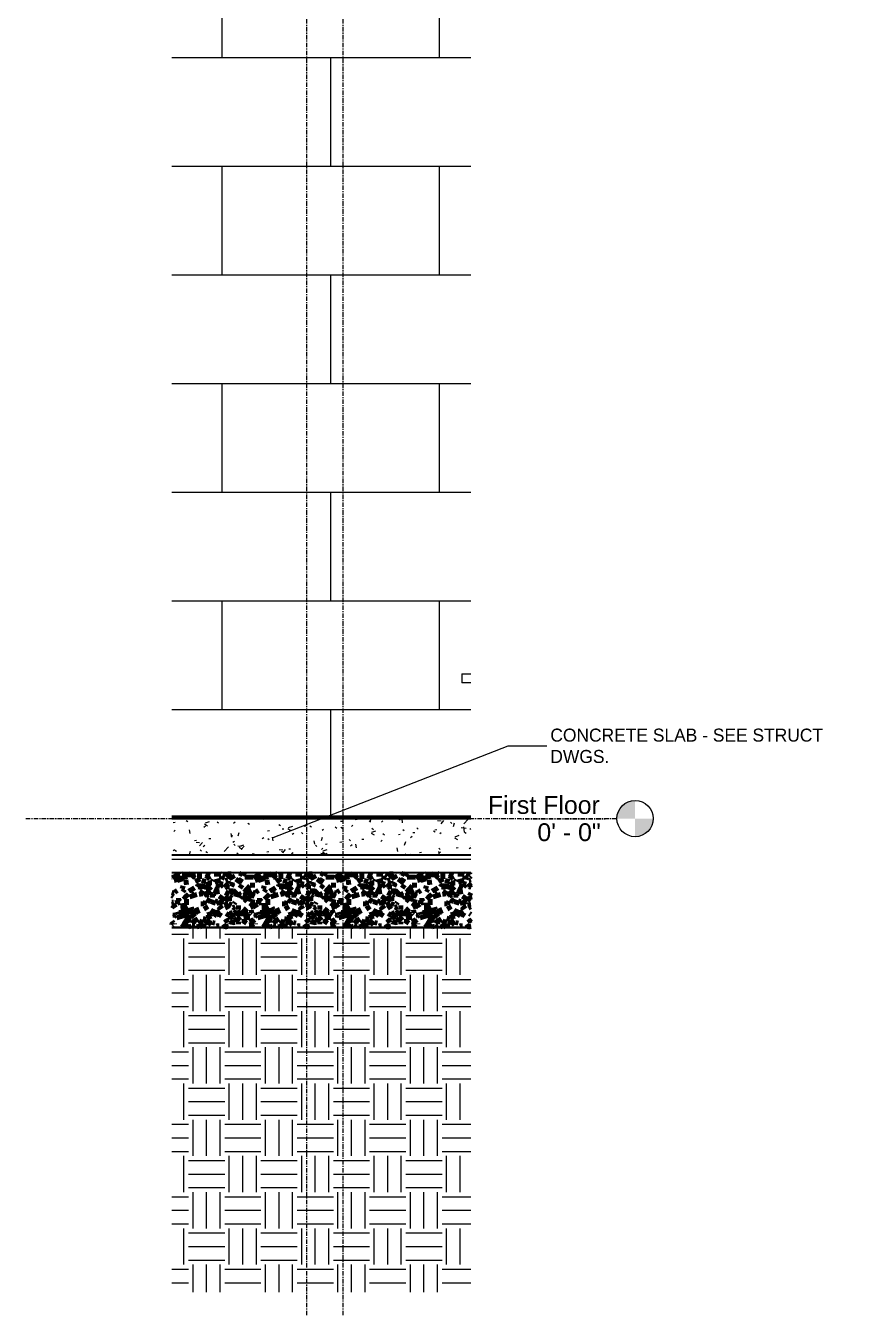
# Model space of a CAD drawing. Header units: inches. Extents: x -22111 to -21580, y -55 to 308.
# Drawn here: x -21781.8 to -21690.5, y -54.8 to 87.5 of the extents above; entities that cross this region are included whole.
import ezdxf

# ---------------------------------------------------------------- set-up
doc = ezdxf.new("R2010")
doc.units = ezdxf.units.IN
doc.header["$MEASUREMENT"] = 0
doc.linetypes.add('Grid Line 1_2_', pattern=[0.875, 0.5, -0.125, 0.125, -0.125])
for name, color, linetype, lineweight in [('A-ANNO-IDEN', 131, 'Continuous', 9), ('A-FLOR', 192, 'Continuous', 30), ('A-FLOR-LEVL', 51, 'Continuous', 9), ('A-FLOR-PATT', 8, 'Continuous', 70), ('A-WALL-PATT', 111, 'Continuous', 70), ('C-BLDG-PADS', 91, 'Continuous', 200), ('C-TOPO', 7, 'Continuous', 30), ('I-FURN', 30, 'Continuous', 30), ('I-WALL', 2, 'Continuous', 30), ('S-GRID', 1, 'Continuous', 9)]:
    doc.layers.add(name, color=color, linetype=linetype, lineweight=lineweight)
doc.styles.add('Arial', font='arial.ttf', dxfattribs={"height": 1.967066})
doc.styles.add('Century Gothic', font='GOTHIC.TTF', dxfattribs={"height": 1.437112})

# ---------------------------------------------------------------- blocks, each defined once
blk = doc.blocks.new('Furniture 5 - Furniture 1-2367-Wall Section - One Story - Parapet - Exposed Structure _2_')
at = {"layer": 'I-FURN', "color": 43, "lineweight": 18}
for p, q in [((-25674.27, 16), (-25673.28, 16)), ((-25674.27, 16), (-25674.27, 15)), ((-25673.28, 15), (-25674.27, 15))]:
    blk.add_line(p, q, dxfattribs=at)
blk = doc.blocks.new('Locker Rooms and Restrooms_rvt-3-Wall Section - One Story - Parapet - Exposed Structure _2_')
at = {"layer": 'A-WALL-PATT', "lineweight": 9}
h = blk.add_hatch(dxfattribs=at)
h.set_pattern_fill('FP_22', color=8, style=0, pattern_type=2)
h.set_pattern_definition([(0, (-29596.198, 12), (-48, 24), [48, 0, 0, 0]), (90, (-29572.2, 0), (-48, 3e-15), [12, -12]), (90, (-29584.2, 12), (-48, 3e-15), [12, -12]), (90, (-29560.2, 12), (-48, 3e-15), [12, -12]), (0, (-29596.198, 24), (-48, 24), [48, 0, 0, 0]), (90, (-29548.2, 0), (-48, 3e-15), [12, -12])])
h.paths.add_polyline_path([(-25673.28, 0.25), (-25673.28, 15), (-25674.27, 15), (-25674.27, 16), (-25673.28, 16), (-25673.28, 96), (-25706.32, 96), (-25706.32, 0.25), (-25674.27, 0.25)], flags=0)
at = {"layer": 'A-FLOR', "color": 7}
for p, q in [((-25673.28, 0.25), (-25706.32, 0.25)), ((-25706.32, 0), (-25673.28, 0))]:
    blk.add_line(p, q, dxfattribs=at)
at = {"layer": 'I-WALL', "color": 43, "lineweight": 18}
blk.add_line((-25673.28, 96), (-25706.32, 96), dxfattribs=at)
at = {"color": 43, "lineweight": 18}
blk.add_blockref('Furniture 5 - Furniture 1-2367-Wall Section - One Story - Parapet - Exposed Structure _2_', (0, 0), dxfattribs=at)
blk = doc.blocks.new('Struct_Xcel_Sports Complex_rvt-3-Wall Section - One Story - Parapet - Exposed Structure _2_')
at = {"layer": 'A-FLOR-PATT', "lineweight": 9}
h = blk.add_hatch(dxfattribs=at)
h.set_pattern_fill('FP_23', color=256, style=0, pattern_type=2)
h.set_pattern_definition([(50, (-30031.883, 67.247), (4.5907054, -0.4018678), [0.48, -5.28]), (355, (-30031.883, 67.247), (-0.887837, 4.8136977), [0.384, -4.224]), (100.451, (-30031.501, 67.214), (3.7019703, 4.4127226), [0.408, -4.487]), (46.184, (-30031.883, 68.527), (6.8306586, -1.059043), [0.72, -7.92]), (96.636, (-30031.314, 68.439), (5.981664, 6.234015), [0.612, -6.731]), (351.184, (-30031.883, 68.527), (5.982082, 6.233824), [0.576, -6.336]), (21, (-30031.243, 68.207), (3.820292, -2.5770996), [0.48, -5.28]), (326, (-30031.243, 68.207), (1.557207, 4.640587), [0.384, -4.224]), (71.451, (-30030.925, 67.993), (5.3771466, 2.0647033), [0.408, -4.487]), (37.5, (-30031.883, 67.247), (0.07797216, 2.1307863), [0.211, -3.962, 0.211, -4.077, -4.24]), (37.5, (-30031.883, 67.247), (0.07797216, 2.1307863), [-8.461, 0.211, -4.029]), (7.5, (-30031.883, 67.247), (1.683907, 2.5243905), [0.211, -2.234, 0.211, -3.866, -1.616]), (7.5, (-30031.883, 67.247), (1.683907, 2.5243905), [-6.522, 0.211, -1.405]), (327.5, (-30033.311, 67.247), (3.4165268, -0.1442966), [0.211, -1.389, 0.211, -4.781, -6.624]), (327.5, (-30033.311, 67.247), (3.4165268, -0.1442966), [-6.592, 0.211, -6.413]), (317.5, (-30033.951, 67.247), (3.7324632, 0.6407147), [0.211, -1.869, 0.211, -3.104, -4.704]), (317.5, (-30033.951, 67.247), (3.7324632, 0.6407147), [-5.395, 0.211, -4.493])])
h.paths.add_polyline_path([(-25706.32, -4), (-25673.28, -4), (-25673.28, 0), (-25706.32, 0)], flags=0)
at = {"layer": 'A-FLOR', "color": 7}
for p, q in [((-25673.28, 0), (-25706.32, 0)), ((-25706.32, -4), (-25673.28, -4))]:
    blk.add_line(p, q, dxfattribs=at)
at = {"layer": 'A-FLOR', "color": 43, "lineweight": 18}
blk.add_line((-25673.28, -4.5), (-25706.32, -4.5), dxfattribs=at)
blk = doc.blocks.new('Level - Level Head - Circle-15001-Wall Section - One Story - Parapet - Exposed Structure _2_')
at = {"layer": 'A-FLOR-LEVL'}
h = blk.add_hatch(color=256, dxfattribs=at)
edge = h.paths.add_edge_path(flags=0)
edge.add_line((-25655.16, 0), (-25657.16, 0))
edge.add_arc((-25655.16, 0), 2, 90, 180, ccw=False)
edge.add_line((-25655.16, 2), (-25655.16, 0))
h = blk.add_hatch(color=256, dxfattribs=at)
edge = h.paths.add_edge_path(flags=0)
edge.add_line((-25655.16, -2), (-25655.16, 0))
edge.add_line((-25655.16, 0), (-25653.16, 0))
edge.add_arc((-25655.16, 0), 2, 270, 360, ccw=False)
blk.add_circle((-25655.16, 0), 2, dxfattribs=at)

msp = doc.modelspace()

# ---------------------------------------------------------------- hatches: boundary and pattern name
at = {"layer": 'C-BLDG-PADS'}
h = msp.add_hatch(dxfattribs=at)
h.set_pattern_fill('FP_25', color=253, style=0, pattern_type=2)
h.set_pattern_definition([(212.005, (-30032.421, 68.591), (-26.87339808, -17.91590443), [0.845, -83.662]), (213.69, (-30031.883, 68.949), (-8.957864, -8.9572882), [0.646, -31.652]), (198.435, (-30031.615, 69.039), (-17.9155599, -8.9581162), [0.283, -28.044]), (180, (-30031.256, 69.039), (-1e-15, -8.958), [0.358, -8.599]), (161.565, (-30030.988, 68.949), (-8.9577839, -0.0003082), [0.283, -28.044]), (333.435, (-30030.898, 75.399), (8.9576883, 8e-06), [0.401, -19.63]), (296.565, (-30030.988, 75.578), (8.9576803, -8.9576963), [0.2, -19.83]), (270, (-30030.988, 76.026), (8.958, 5e-16), [0.448, -8.51]), (186.34, (-30030.898, 70.203), (-71.66213933, -8.95730298), [0.811, -80.305]), (296.565, (-30028.927, 75.757), (8.9576803, -8.9576963), [0.2, -19.83]), (303.69, (-30029.106, 76.026), (8.9572882, -8.957864), [0.323, -31.975]), (229.399, (-30027.673, 72.084), (-44.78848751, -53.74735442), [0.826, -81.761]), (243.435, (-30027.405, 72.622), (8e-06, -8.9576883), [0.601, -19.429]), (213.69, (-30024.269, 71.637), (-8.957864, -8.9572882), [0.323, -31.975]), (33.69, (-30026.957, 69.128), (8.957864, 8.9572882), [0.323, -31.975]), (0, (-30027.136, 69.128), (0, 8.958), [0.179, -8.779]), (333.435, (-30027.315, 69.218), (8.9576883, 8e-06), [0.2, -19.83]), (284.036, (-30027.405, 69.576), (8.9579391, -26.8727428), [0.369, -36.564]), (270, (-30027.405, 69.755), (8.958, 5e-16), [0.179, -8.779]), (243.435, (-30027.405, 69.935), (8e-06, -8.9576883), [0.2, -19.83]), (135, (-30027.405, 70.024), (-8.9576287, 0), [0.127, -12.542]), (90, (-30027.405, 69.935), (-8.958, 5e-16), [0.09, -8.868]), (18.435, (-30024.18, 74.055), (17.9155599, 8.9581162), [0.567, -27.76]), (6.34, (-30023.642, 74.234), (71.66213933, 8.95730298), [0.811, -80.305]), (180, (-30024.001, 72.084), (-1e-15, -8.958), [0.537, -8.42]), (197.354, (-30022.567, 72.532), (-26.873506943, -8.95742511), [1.502, -148.658]), (198.435, (-30022.299, 72.622), (-17.9155599, -8.9581162), [0.283, -28.044]), (213.69, (-30022.03, 72.801), (-8.957864, -8.9572882), [0.323, -31.975]), (251.565, (-30021.94, 73.07), (0.0003082, -8.9577839), [0.283, -28.044]), (243.435, (-30021.851, 73.249), (8e-06, -8.9576883), [0.2, -19.83]), (270, (-30021.851, 73.428), (8.958, 5e-16), [0.179, -8.779]), (293.199, (-30022.119, 74.055), (8.9578529, -17.9159109), [0.682, -67.538]), (315, (-30022.388, 74.324), (8.9576287, 0), [0.38, -12.288]), (0, (-30022.836, 74.324), (0, 8.958), [0.448, -8.51]), (341.565, (-30024.807, 72.174), (8.9577839, 0.0003082), [0.283, -28.044]), (303.69, (-30024.986, 72.443), (8.9572882, -8.957864), [0.323, -31.975]), (279.462, (-30025.076, 72.98), (8.95784894, -44.78874608), [0.545, -53.943]), (270, (-30025.076, 73.518), (8.958, 5e-16), [0.537, -8.42]), (239.036, (-30024.807, 73.966), (-8.95796173, -17.91521863), [0.522, -51.71]), (188.13, (-30024.18, 74.055), (-53.74635391, -8.95781553), [0.633, -62.708]), (116.565, (-30030.808, 73.786), (-8.9576803, 8.9576963), [0.2, -19.83]), (135, (-30030.629, 73.607), (-8.9576287, 0), [0.253, -12.415]), (168.69, (-30030.181, 73.518), (-8.9579967, -0.00018556), [0.457, -45.219]), (191.31, (-30029.734, 73.607), (-35.83099568, -8.95803893), [0.457, -45.219]), (194.036, (-30029.375, 73.697), (-26.8727428, -8.9579391), [0.369, -36.564]), (236.31, (-30029.196, 73.966), (-8.95783236, -17.91488544), [0.323, -31.975]), (236.31, (-30029.017, 74.234), (-8.95783236, -17.91488544), [0.323, -31.975]), (270, (-30029.017, 74.503), (8.958, 5e-16), [0.269, -8.689]), (291.801, (-30029.196, 74.951), (8.957258, -17.91576455), [0.482, -47.757]), (116.565, (-30029.106, 73.07), (-8.9576803, 8.9576963), [0.401, -19.63]), (168.69, (-30028.659, 72.98), (-8.9579967, -0.00018556), [0.457, -45.219]), (194.036, (-30028.3, 73.07), (-26.8727428, -8.9579391), [0.369, -36.564]), (225, (-30028.032, 73.339), (0, -8.9576287), [0.38, -12.288]), (251.565, (-30027.942, 73.607), (0.0003082, -8.9577839), [0.283, -28.044]), (296.565, (-30028.121, 73.966), (8.9576803, -8.9576963), [0.401, -19.63]), (315, (-30028.3, 74.145), (8.9576287, 0), [0.253, -12.415]), (326.31, (-30028.569, 74.324), (17.91488544, -8.95783236), [0.323, -31.975]), (0, (-30028.748, 74.324), (0, 8.958), [0.179, -8.779]), (33.69, (-30029.017, 74.145), (8.957864, 8.9572882), [0.323, -31.975]), (71.565, (-30029.106, 73.876), (-0.0003082, 8.9577839), [0.283, -28.044]), (63.435, (-30029.196, 73.697), (-8e-06, 8.9576883), [0.2, -19.83]), (71.565, (-30029.286, 73.428), (-0.0003082, 8.9577839), [0.283, -28.044]), (104.036, (-30029.286, 73.07), (-8.9579391, 26.8727428), [0.369, -36.564]), (45, (-30029.465, 72.891), (0, 8.9576287), [0.253, -12.415]), (18.435, (-30029.734, 72.801), (17.9155599, 8.9581162), [0.283, -28.044]), (0, (-30030.181, 72.801), (0, 8.958), [0.448, -8.51]), (14.036, (-30030.54, 72.711), (26.8727428, 8.9579391), [0.369, -36.564]), (341.565, (-30030.808, 72.801), (8.9577839, 0.0003082), [0.283, -28.044]), (270, (-30030.808, 73.07), (8.958, 5e-16), [0.269, -8.689]), (225, (-30030.54, 73.339), (0, -8.9576287), [0.38, -12.288]), (198.435, (-30030.002, 73.518), (-17.9155599, -8.9581162), [0.567, -27.76]), (180, (-30029.554, 73.518), (-1e-15, -8.958), [0.448, -8.51]), (153.435, (-30029.375, 73.428), (-8.9576883, -8e-06), [0.2, -19.83]), (206.565, (-30025.971, 71.995), (-8.9576963, -8.9576803), [0.2, -19.83]), (146.31, (-30025.703, 71.816), (-17.91488544, 8.95783236), [0.323, -31.975]), (119.745, (-30025.344, 71.189), (-26.87308628, 44.78839085), [0.722, -71.498]), (95.711, (-30025.255, 70.293), (-8.95799678, 80.61974011), [0.9, -89.124]), (90, (-30025.255, 70.203), (-8.958, 5e-16), [0.09, -8.868]), (63.435, (-30025.344, 70.024), (-8e-06, 8.9576883), [0.2, -19.83]), (26.565, (-30025.523, 69.935), (8.9576963, 8.9576803), [0.2, -19.83]), (0, (-30025.792, 69.935), (0, 8.958), [0.269, -8.689]), (0, (-30025.882, 69.935), (0, 8.958), [0.09, -8.868]), (0, (-30026.061, 69.935), (0, 8.958), [0.179, -8.779]), (326.31, (-30026.33, 70.114), (17.91488544, -8.95783236), [0.323, -31.975]), (333.435, (-30026.509, 70.203), (8.9576883, 8e-06), [0.2, -19.83]), (284.036, (-30026.598, 70.562), (8.9579391, -26.8727428), [0.369, -36.564]), (270, (-30026.598, 70.741), (8.958, 5e-16), [0.179, -8.779]), (270, (-30026.598, 71.01), (8.958, 5e-16), [0.269, -8.689]), (258.69, (-30026.509, 71.457), (0.00018556, -8.9579967), [0.457, -45.219]), (231.34, (-30026.15, 71.905), (-26.87340764, -35.83101243), [0.574, -56.784]), (270, (-30024.269, 71.726), (8.958, 5e-16), [0.09, -8.868]), (270, (-30024.269, 71.816), (8.958, 5e-16), [0.09, -8.868]), (326.31, (-30024.538, 71.995), (17.91488544, -8.95783236), [0.323, -31.975]), (333.435, (-30025.076, 72.264), (8.9576883, 8e-06), [0.601, -19.429]), (0, (-30025.523, 72.264), (0, 8.958), [0.448, -8.51]), (63.435, (-30025.613, 72.084), (-8e-06, 8.9576883), [0.2, -19.83]), (90, (-30025.613, 71.726), (-8.958, 5e-16), [0.358, -8.599]), (135, (-30025.344, 71.457), (-8.9576287, 0), [0.38, -12.288]), (161.565, (-30025.076, 71.368), (-8.9577839, -0.0003082), [0.283, -28.044]), (180, (-30024.807, 71.368), (-1e-15, -8.958), [0.269, -8.689]), (198.435, (-30024.538, 71.457), (-17.9155599, -8.9581162), [0.283, -28.044]), (351.87, (-30028.032, 76.295), (8.95805297, 0.00015742), [1.267, -62.074]), (14.036, (-30028.39, 76.205), (26.8727428, 8.9579391), [0.369, -36.564]), (53.13, (-30028.659, 75.847), (17.915248, 26.873568), [0.448, -44.341]), (95.194, (-30028.569, 74.861), (-8.95711722, 89.5779449), [0.989, -97.952]), (101.31, (-30028.479, 74.413), (-8.95803893, 35.83099568), [0.457, -45.219]), (143.13, (-30028.121, 74.145), (-26.873568, 17.915248), [0.448, -44.341]), (161.565, (-30027.852, 74.055), (-8.9577839, -0.0003082), [0.283, -28.044]), (198.435, (-30027.584, 74.145), (-17.9155599, -8.9581162), [0.283, -28.044]), (225, (-30027.136, 74.593), (0, -8.9576287), [0.633, -12.035]), (228.814, (-30026.509, 75.309), (-53.74628727, -62.70433779), [0.952, -94.27]), (251.565, (-30026.419, 75.578), (0.0003082, -8.9577839), [0.283, -28.044]), (270, (-30026.419, 75.668), (8.958, 5e-16), [0.09, -8.868]), (288.435, (-30026.509, 75.936), (8.9581162, -17.9155599), [0.283, -28.044]), (326.31, (-30026.777, 76.115), (17.91488544, -8.95783236), [0.323, -31.975]), (90, (-30030.898, 73.966), (-8.958, 5e-16), [0.627, -8.331]), (338.199, (-30029.644, 75.13), (26.87315058, -8.95793675), [0.482, -47.757]), (0, (-30030.181, 75.13), (0, 8.958), [0.537, -8.42]), (30.964, (-30030.629, 74.861), (26.87323767, 17.9153709), [0.522, -51.71]), (45, (-30030.898, 74.593), (0, 8.9576287), [0.38, -12.288]), (90, (-30032.331, 71.099), (-8.958, 5e-16), [0.627, -8.331]), (116.565, (-30032.063, 70.562), (-8.9576803, 8.9576963), [0.601, -19.429]), (153.435, (-30031.525, 70.293), (-8.9576883, -8e-06), [0.601, -19.429]), (180, (-30031.077, 70.293), (-1e-15, -8.958), [0.448, -8.51]), (218.66, (-30030.629, 70.651), (-8.95794083, -8.95800079), [0.574, -56.784]), (231.34, (-30030.271, 71.099), (-26.87340764, -35.83101243), [0.574, -56.784]), (213.69, (-30029.734, 71.457), (-8.957864, -8.9572882), [0.646, -31.652]), (239.036, (-30029.465, 71.905), (-8.95796173, -17.91521863), [0.522, -51.71]), (270, (-30029.465, 72.084), (8.958, 5e-16), [0.179, -8.779]), (270, (-30029.465, 72.353), (8.958, 5e-16), [0.269, -8.689]), (315, (-30029.734, 72.622), (8.9576287, 0), [0.38, -12.288]), (350.538, (-30030.271, 72.711), (8.95793642, 0.00037917), [0.545, -53.943]), (14.036, (-30030.988, 72.532), (26.8727428, 8.9579391), [0.739, -36.195]), (18.435, (-30031.794, 72.264), (17.9155599, 8.9581162), [0.85, -27.477]), (45, (-30032.063, 71.995), (0, 8.9576287), [0.38, -12.288]), (45, (-30032.331, 71.726), (0, 8.9576287), [0.38, -12.288]), (108.435, (-30030.361, 69.755), (-8.9581162, 17.9155599), [0.567, -27.76]), (126.87, (-30030.092, 69.397), (-8.958216, 8.957584), [0.448, -44.341]), (146.31, (-30029.823, 69.218), (-17.91488544, 8.95783236), [0.323, -31.975]), (161.565, (-30029.554, 69.128), (-8.9577839, -0.0003082), [0.283, -28.044]), (135, (-30029.286, 68.86), (-8.9576287, 0), [0.38, -12.288]), (161.565, (-30029.017, 68.77), (-8.9577839, -0.0003082), [0.283, -28.044]), (180, (-30028.748, 68.77), (-1e-15, -8.958), [0.269, -8.689]), (206.565, (-30028.569, 68.86), (-8.9576963, -8.9576803), [0.2, -19.83]), (206.565, (-30028.211, 69.039), (-8.9576963, -8.9576803), [0.401, -19.63]), (189.462, (-30027.673, 69.128), (-44.78874608, -8.95784894), [0.545, -53.943]), (243.435, (-30027.494, 69.487), (8e-06, -8.9576883), [0.401, -19.63]), (270, (-30027.494, 69.576), (8.958, 5e-16), [0.09, -8.868]), (270, (-30027.494, 69.755), (8.958, 5e-16), [0.179, -8.779]), (326.31, (-30027.763, 70.293), (17.91488544, -8.95783236), [0.323, -31.975]), (327.995, (-30028.479, 70.741), (44.78954215, -26.87276669), [0.845, -83.662]), (329.036, (-30028.927, 71.01), (17.91521863, -8.95796173), [0.522, -51.71]), (341.565, (-30029.465, 71.189), (8.9577839, 0.0003082), [0.567, -27.76]), (0, (-30029.823, 71.189), (0, 8.958), [0.358, -8.599]), (33.69, (-30030.092, 71.01), (8.957864, 8.9572882), [0.323, -31.975]), (53.13, (-30030.361, 70.651), (17.915248, 26.873568), [0.448, -44.341]), (63.435, (-30030.54, 70.293), (-8e-06, 8.9576883), [0.401, -19.63]), (225, (-30026.419, 69.576), (0, -8.9576287), [0.38, -12.288]), (236.31, (-30026.24, 69.845), (-8.95783236, -17.91488544), [0.323, -31.975]), (270, (-30026.24, 69.935), (8.958, 5e-16), [0.09, -8.868]), (315, (-30026.419, 70.114), (8.9576287, 0), [0.253, -12.415]), (333.435, (-30026.777, 70.293), (8.9576883, 8e-06), [0.401, -19.63]), (18.435, (-30027.315, 70.114), (17.9155599, 8.9581162), [0.567, -27.76]), (75.964, (-30027.405, 69.755), (-0.00052313, 8.95756824), [0.369, -36.564]), (71.565, (-30031.436, 68.053), (-0.0003082, 8.9577839), [0.283, -28.044]), (135, (-30031.256, 67.874), (-8.9576287, 0), [0.253, -12.415]), (146.31, (-30030.988, 67.695), (-17.91488544, 8.95783236), [0.323, -31.975]), (153.435, (-30030.629, 67.516), (-8.9576883, -8e-06), [0.401, -19.63]), (180, (-30030.54, 67.516), (-1e-15, -8.958), [0.09, -8.868]), (161.565, (-30030.271, 67.426), (-8.9577839, -0.0003082), [0.283, -28.044]), (180, (-30029.913, 67.426), (-1e-15, -8.958), [0.358, -8.599]), (198.435, (-30029.644, 67.516), (-17.9155599, -8.9581162), [0.283, -28.044]), (210.964, (-30029.196, 67.785), (-26.87323767, -17.9153709), [0.522, -51.71]), (206.565, (-30029.017, 67.874), (-8.9576963, -8.9576803), [0.2, -19.83]), (251.565, (-30028.927, 68.143), (0.0003082, -8.9577839), [0.283, -28.044]), (303.69, (-30029.106, 68.412), (8.9572882, -8.957864), [0.323, -31.975]), (306.87, (-30029.375, 68.77), (8.958216, -8.957584), [0.448, -44.341]), (323.13, (-30029.734, 69.039), (26.873568, -17.915248), [0.448, -44.341]), (345.964, (-30030.092, 69.128), (8.95756824, 0.00052313), [0.369, -36.564]), (18.435, (-30030.361, 69.039), (17.9155599, 8.9581162), [0.283, -28.044]), (30.964, (-30030.808, 68.77), (26.87323767, 17.9153709), [0.522, -51.71]), (39.806, (-30031.346, 68.322), (8.9575211, 8.95778325), [0.7, -69.263]), (135, (-30028.659, 67.516), (-8.9576287, 0), [0.127, -12.542]), (153.435, (-30028.479, 67.426), (-8.9576883, -8e-06), [0.2, -19.83]), (191.31, (-30028.032, 67.516), (-35.83099568, -8.95803893), [0.457, -45.219]), (165.964, (-30027.673, 67.426), (-8.95756824, -0.00052313), [0.369, -36.564]), (175.236, (-30026.598, 67.337), (-8.95794982, -2.7025e-05), [1.079, -106.787]), (206.565, (-30026.419, 67.426), (-8.9576963, -8.9576803), [0.2, -19.83]), (225, (-30026.24, 67.606), (0, -8.9576287), [0.253, -12.415]), (270, (-30026.24, 68.053), (8.958, 5e-16), [0.448, -8.51]), (270, (-30026.24, 68.322), (8.958, 5e-16), [0.269, -8.689]), (308.66, (-30026.598, 68.77), (8.95800079, -8.95794083), [0.574, -56.784]), (338.199, (-30027.046, 68.949), (26.87315058, -8.95793675), [0.482, -47.757]), (348.69, (-30027.494, 69.039), (8.9579967, 0.00018556), [0.457, -45.219]), (18.435, (-30028.3, 68.77), (17.9155599, 8.9581162), [0.85, -27.477]), (36.87, (-30028.659, 68.501), (8.957584, 8.958216), [0.448, -44.341]), (68.199, (-30028.838, 68.053), (8.95793675, 26.87315058), [0.482, -47.757]), (101.31, (-30028.748, 67.606), (-8.95803893, 35.83099568), [0.457, -45.219]), (348.69, (-30029.554, 76.115), (8.9579967, 0.00018556), [0.457, -45.219]), (354.806, (-30030.54, 76.205), (8.957787785, 6.706e-05), [0.989, -97.952]), (0, (-30030.808, 76.205), (0, 8.958), [0.269, -8.689]), (45, (-30030.988, 76.026), (0, 8.9576287), [0.253, -12.415]), (180, (-30030.271, 75.22), (-1e-15, -8.958), [0.269, -8.689]), (188.13, (-30029.644, 75.309), (-53.74635391, -8.95781553), [0.633, -62.708]), (172.875, (-30028.927, 75.22), (-8.95816064, 0.00012148), [0.722, -71.498]), (225, (-30028.838, 75.309), (0, -8.9576287), [0.127, -12.542]), (270, (-30028.838, 75.578), (8.958, 5e-16), [0.269, -8.689]), (161.565, (-30025.971, 75.847), (-8.9577839, -0.0003082), [0.283, -28.044]), (180, (-30025.613, 75.847), (-1e-15, -8.958), [0.358, -8.599]), (198.435, (-30025.344, 75.936), (-17.9155599, -8.9581162), [0.283, -28.044]), (170.538, (-30024.807, 75.847), (-8.95793642, -0.00037917), [0.545, -53.943]), (213.69, (-30024.538, 76.026), (-8.957864, -8.9572882), [0.323, -31.975]), (270, (-30024.538, 76.115), (8.958, 5e-16), [0.09, -8.868]), (296.565, (-30024.628, 76.295), (8.9576803, -8.9576963), [0.2, -19.83]), (341.565, (-30025.165, 76.474), (8.9577839, 0.0003082), [0.567, -27.76]), (341.565, (-30025.703, 76.653), (8.9577839, 0.0003082), [0.567, -27.76]), (14.036, (-30026.061, 76.563), (26.8727428, 8.9579391), [0.369, -36.564]), (45, (-30026.33, 76.295), (0, 8.9576287), [0.38, -12.288]), (104.036, (-30026.24, 75.936), (-8.9579391, 26.8727428), [0.369, -36.564]), (0, (-30033.227, 68.143), (0, 8.958), [0.09, -8.868]), (315, (-30033.406, 68.322), (8.9576287, 0), [0.253, -12.415]), (274.764, (-30033.496, 69.397), (8.958482984, -98.535398916), [1.079, -106.787]), (255.964, (-30033.406, 69.755), (0.00052313, -8.95756824), [0.369, -36.564]), (225, (-30033.227, 69.935), (0, -8.9576287), [0.253, -12.415]), (198.435, (-30032.421, 70.203), (-17.9155599, -8.9581162), [0.85, -27.477]), (180, (-30032.331, 70.203), (-1e-15, -8.958), [0.09, -8.868]), (171.87, (-30031.704, 70.114), (-8.95805297, -0.00015742), [0.633, -62.708]), (146.31, (-30030.629, 70.024), (-17.91488544, 8.95783236), [0.323, -31.975]), (108.435, (-30030.45, 69.487), (-8.9581162, 17.9155599), [0.567, -27.76]), (90, (-30030.45, 69.397), (-8.958, 5e-16), [0.09, -8.868]), (71.565, (-30030.54, 69.128), (-0.0003082, 8.9577839), [0.283, -28.044]), (26.565, (-30030.719, 69.039), (8.9576963, 8.9576803), [0.2, -19.83]), (18.435, (-30030.988, 68.949), (17.9155599, 8.9581162), [0.283, -28.044]), (126.87, (-30026.15, 68.322), (-8.958216, 8.957584), [0.448, -44.341]), (123.69, (-30025.971, 68.053), (-8.9572882, 8.957864), [0.323, -31.975]), (149.036, (-30025.523, 67.785), (-17.91521863, 8.95796173), [0.522, -51.71]), (168.69, (-30025.076, 67.695), (-8.9579967, -0.00018556), [0.457, -45.219]), (213.69, (-30024.807, 67.874), (-8.957864, -8.9572882), [0.323, -31.975]), (251.565, (-30024.717, 68.143), (0.0003082, -8.9577839), [0.283, -28.044]), (270, (-30024.717, 68.233), (8.958, 5e-16), [0.09, -8.868]), (279.462, (-30024.807, 68.77), (8.95784894, -44.78874608), [0.545, -53.943]), (243.435, (-30024.717, 68.949), (8e-06, -8.9576883), [0.2, -19.83]), (270, (-30024.717, 69.039), (8.958, 5e-16), [0.09, -8.868]), (296.565, (-30024.986, 69.576), (8.9576803, -8.9576963), [0.601, -19.429]), (329.036, (-30025.434, 69.845), (17.91521863, -8.95796173), [0.522, -51.71]), (8.13, (-30026.061, 69.755), (53.74635391, 8.95781553), [0.633, -62.708]), (45, (-30026.419, 69.397), (0, 8.9576287), [0.507, -12.161]), (45, (-30026.598, 69.218), (0, 8.9576287), [0.253, -12.415]), (90, (-30026.598, 68.949), (-8.958, 5e-16), [0.269, -8.689]), (123.69, (-30026.419, 68.68), (-8.9572882, 8.957864), [0.323, -31.975]), (101.31, (-30025.076, 70.293), (-8.95803893, 35.83099568), [0.457, -45.219]), (108.435, (-30024.986, 70.024), (-8.9581162, 17.9155599), [0.283, -28.044]), (135, (-30024.896, 69.935), (-8.9576287, 0), [0.127, -12.542]), (180, (-30024.628, 69.935), (-1e-15, -8.958), [0.269, -8.689]), (213.69, (-30024.359, 70.114), (-8.957864, -8.9572882), [0.323, -31.975]), (187.125, (-30023.642, 70.203), (-62.70415018, -8.9576466), [0.722, -71.498]), (236.31, (-30023.463, 70.472), (-8.95783236, -17.91488544), [0.323, -31.975]), (270, (-30023.463, 70.562), (8.958, 5e-16), [0.09, -8.868]), (288.435, (-30023.553, 70.83), (8.9581162, -17.9155599), [0.283, -28.044]), (285.945, (-30023.732, 71.457), (8.95709669, -26.87328262), [0.652, -64.561]), (315, (-30023.911, 71.637), (8.9576287, 0), [0.253, -12.415]), (18.435, (-30024.18, 71.547), (17.9155599, 8.9581162), [0.283, -28.044]), (29.745, (-30024.807, 71.189), (44.78839085, 26.87308628), [0.722, -71.498]), (18.435, (-30025.076, 71.099), (17.9155599, 8.9581162), [0.283, -28.044]), (75.964, (-30025.165, 70.741), (-0.00052313, 8.95756824), [0.369, -36.564]), (180, (-30027.763, 73.07), (-1e-15, -8.958), [0.269, -8.689]), (180, (-30027.584, 73.07), (-1e-15, -8.958), [0.179, -8.779]), (135, (-30027.405, 72.891), (-8.9576287, 0), [0.253, -12.415]), (90, (-30027.405, 72.622), (-8.958, 5e-16), [0.269, -8.689]), (26.565, (-30028.748, 71.189), (8.9576963, 8.9576803), [0.601, -19.429]), (341.565, (-30029.017, 71.278), (8.9577839, 0.0003082), [0.283, -28.044]), (300.964, (-30029.286, 71.726), (17.9153709, -26.87323767), [0.522, -51.71]), (71.565, (-30027.584, 71.995), (-0.0003082, 8.9577839), [0.283, -28.044]), (90, (-30027.584, 71.547), (-8.958, 5e-16), [0.448, -8.51]), (123.69, (-30027.405, 71.278), (-8.9572882, 8.957864), [0.323, -31.975]), (153.435, (-30027.046, 71.099), (-8.9576883, -8e-06), [0.401, -19.63]), (198.435, (-30026.777, 71.189), (-17.9155599, -8.9581162), [0.283, -28.044]), (243.435, (-30026.688, 71.368), (8e-06, -8.9576883), [0.2, -19.83]), (255.964, (-30026.598, 71.726), (0.00052313, -8.95756824), [0.369, -36.564]), (251.565, (-30026.509, 71.995), (0.0003082, -8.9577839), [0.283, -28.044]), (291.801, (-30026.688, 72.443), (8.957258, -17.91576455), [0.482, -47.757]), (323.13, (-30027.046, 72.711), (26.873568, -17.915248), [0.448, -44.341]), (18.435, (-30027.315, 72.622), (17.9155599, 8.9581162), [0.283, -28.044]), (63.435, (-30027.494, 72.264), (-8e-06, 8.9576883), [0.401, -19.63]), (135, (-30028.211, 70.651), (-8.9576287, 0), [0.38, -12.288]), (149.036, (-30027.763, 70.382), (-17.91521863, 8.95796173), [0.522, -51.71]), (146.31, (-30027.494, 70.203), (-17.91488544, 8.95783236), [0.323, -31.975]), (180, (-30027.315, 70.203), (-1e-15, -8.958), [0.179, -8.779]), (210.964, (-30026.867, 70.472), (-26.87323767, -17.9153709), [0.522, -51.71]), (243.435, (-30026.777, 70.651), (8e-06, -8.9576883), [0.2, -19.83]), (303.69, (-30026.957, 70.92), (8.9572882, -8.957864), [0.323, -31.975]), (321.34, (-30027.405, 71.278), (35.83101243, -26.87340764), [0.574, -56.784]), (345.964, (-30027.763, 71.368), (8.95756824, 0.00052313), [0.369, -36.564]), (11.31, (-30028.211, 71.278), (35.83099568, 8.95803893), [0.457, -45.219]), (26.565, (-30028.39, 71.189), (8.9576963, 8.9576803), [0.2, -19.83]), (71.565, (-30028.479, 70.92), (-0.0003082, 8.9577839), [0.283, -28.044]), (15.945, (-30028.659, 72.891), (26.87328262, 8.95709669), [0.652, -64.561]), (29.745, (-30029.286, 72.532), (44.78839085, 26.87308628), [0.722, -71.498]), (63.435, (-30029.375, 72.353), (-8e-06, 8.9576883), [0.2, -19.83]), (90, (-30029.375, 72.084), (-8.958, 5e-16), [0.269, -8.689]), (104.036, (-30029.286, 71.726), (-8.9579391, 26.8727428), [0.369, -36.564]), (120.964, (-30029.017, 71.278), (-17.9153709, 26.87323767), [0.522, -51.71]), (153.435, (-30024.001, 76.026), (-8.9576883, -8e-06), [0.2, -19.83]), (180, (-30023.821, 76.026), (-1e-15, -8.958), [0.179, -8.779]), (209.745, (-30023.194, 76.384), (-44.78839085, -26.87308628), [0.722, -71.498]), (225, (-30022.836, 76.742), (0, -8.9576287), [0.507, -12.161]), (239.036, (-30022.567, 77.19), (-8.95796173, -17.91521863), [0.522, -51.71]), (239.036, (-30022.299, 77.638), (-8.95796173, -17.91521863), [0.522, -51.71]), (270, (-30022.299, 77.728), (8.958, 5e-16), [0.09, -8.868]), (333.435, (-30022.478, 77.817), (8.9576883, 8e-06), [0.2, -19.83]), (0, (-30022.746, 77.817), (0, 8.958), [0.269, -8.689]), (45, (-30023.015, 77.549), (0, 8.9576287), [0.38, -12.288]), (26.565, (-30024.09, 77.011), (8.9576963, 8.9576803), [1.202, -18.828]), (30.964, (-30024.538, 76.742), (26.87323767, 17.9153709), [0.522, -51.71]), (90, (-30024.538, 76.563), (-8.958, 5e-16), [0.179, -8.779]), (128.66, (-30024.18, 76.115), (-8.95800079, 8.95794083), [0.574, -56.784]), (255.964, (-30025.165, 73.159), (0.00052313, -8.95756824), [0.369, -36.564]), (281.31, (-30025.255, 73.607), (8.95803893, -35.83099568), [0.457, -45.219]), (309.806, (-30025.703, 74.145), (8.95778325, -8.9575211), [0.7, -69.263]), (329.036, (-30026.15, 74.413), (17.91521863, -8.95796173), [0.522, -51.71]), (345.964, (-30026.509, 74.503), (8.95756824, 0.00052313), [0.369, -36.564]), (0, (-30026.867, 74.503), (0, 8.958), [0.358, -8.599]), (26.565, (-30027.225, 74.324), (8.9576963, 8.9576803), [0.401, -19.63]), (45, (-30027.494, 74.055), (0, 8.9576287), [0.38, -12.288]), (53.13, (-30027.763, 73.697), (17.915248, 26.873568), [0.448, -44.341]), (90, (-30027.763, 73.428), (-8.958, 5e-16), [0.269, -8.689]), (135, (-30027.494, 73.159), (-8.9576287, 0), [0.38, -12.288]), (144.462, (-30026.867, 72.711), (-26.87309839, 17.91600471), [0.771, -76.287]), (135, (-30026.419, 72.264), (-8.9576287, 0), [0.633, -12.035]), (153.435, (-30026.061, 72.084), (-8.9576883, -8e-06), [0.401, -19.63]), (206.565, (-30025.703, 72.264), (-8.9576963, -8.9576803), [0.401, -19.63]), (230.194, (-30025.255, 72.801), (-35.83120006, -44.78844078), [0.7, -69.263]), (66.801, (-30026.419, 74.951), (17.91616372, 44.78889012), [0.682, -67.538]), (90, (-30026.419, 74.682), (-8.958, 5e-16), [0.269, -8.689]), (153.435, (-30026.24, 74.593), (-8.9576883, -8e-06), [0.2, -19.83]), (153.435, (-30025.882, 74.413), (-8.9576883, -8e-06), [0.401, -19.63]), (149.036, (-30025.434, 74.145), (-17.91521863, 8.95796173), [0.522, -51.71]), (180, (-30024.986, 74.145), (-1e-15, -8.958), [0.448, -8.51]), (180, (-30024.448, 74.145), (-1e-15, -8.958), [0.537, -8.42]), (213.69, (-30024.18, 74.324), (-8.957864, -8.9572882), [0.323, -31.975]), (243.435, (-30024.001, 74.682), (8e-06, -8.9576883), [0.401, -19.63]), (277.125, (-30024.09, 75.399), (8.9576466, -62.70415018), [0.722, -71.498]), (315, (-30024.269, 75.578), (8.9576287, 0), [0.253, -12.415]), (341.565, (-30024.538, 75.668), (8.9577839, 0.0003082), [0.283, -28.044]), (352.875, (-30025.255, 75.757), (8.95816064, -0.00012148), [0.722, -71.498]), (0, (-30025.703, 75.757), (0, 8.958), [0.448, -8.51]), (21.801, (-30026.15, 75.578), (17.91576455, 8.957258), [0.482, -47.757]), (90, (-30022.119, 75.13), (-8.958, 5e-16), [0.358, -8.599]), (90, (-30022.119, 74.772), (-8.958, 5e-16), [0.358, -8.599]), (56.31, (-30022.299, 74.503), (8.95783236, 17.91488544), [0.323, -31.975]), (18.435, (-30022.567, 74.413), (17.9155599, 8.9581162), [0.283, -28.044]), (0, (-30023.463, 74.413), (0, 8.958), [0.896, -8.062]), (341.565, (-30023.732, 74.503), (8.9577839, 0.0003082), [0.283, -28.044]), (296.565, (-30023.821, 74.682), (8.9576803, -8.9576963), [0.2, -19.83]), (278.13, (-30023.911, 75.309), (8.95781553, -53.74635391), [0.633, -62.708]), (270, (-30023.911, 75.399), (8.958, 5e-16), [0.09, -8.868]), (251.565, (-30023.821, 75.668), (0.0003082, -8.9577839), [0.283, -28.044]), (225, (-30023.553, 75.936), (0, -8.9576287), [0.38, -12.288]), (218.66, (-30023.105, 76.295), (-8.95794083, -8.95800079), [0.574, -56.784]), (225, (-30022.836, 76.563), (0, -8.9576287), [0.38, -12.288]), (206.565, (-30022.657, 76.653), (-8.9576963, -8.9576803), [0.2, -19.83]), (180, (-30022.478, 76.653), (-1e-15, -8.958), [0.179, -8.779]), (123.69, (-30022.299, 76.384), (-8.9572882, 8.957864), [0.323, -31.975]), (108.435, (-30022.209, 76.115), (-8.9581162, 17.9155599), [0.283, -28.044]), (98.13, (-30022.119, 75.488), (-8.95781553, 53.74635391), [0.633, -62.708])])
h.paths.add_polyline_path([(-21732.68853, -12), (-21732.68853, -6), (-21765.73253, -6), (-21765.73253, -12)], flags=0)
at = {"layer": 'C-TOPO', "lineweight": 9}
h = msp.add_hatch(dxfattribs=at)
h.set_pattern_fill('FP_24', color=8, style=0, pattern_type=2)
h.set_pattern_definition([(0, (-30031.883, 67.247), (4, 4), [4, -4]), (0, (-30031.883, 68.747), (4, 4), [4, -4]), (0, (-30031.883, 70.247), (4, 4), [4, -4]), (90, (-30031.383, 70.747), (-4, 4), [4, -4]), (90, (-30029.883, 70.747), (-4, 4), [4, -4]), (90, (-30028.383, 70.747), (-4, 4), [4, -4])])
h.paths.add_polyline_path([(-21732.68853, -52.27264), (-21732.68853, -12.00628), (-21765.73253, -12.00628), (-21765.73253, -52.27264)], flags=0)

# ---------------------------------------------------------------- linework, layer by layer
at = {"layer": 'A-ANNO-IDEN', "color": 153}
msp.add_line((-21728.56692, 8.02392), (-21723.92423, 8.02392), dxfattribs=at)
at = {"layer": 'C-BLDG-PADS', "color": 7, "lineweight": 30}
for p, q in [((-21732.68853, -6), (-21765.73253, -6)), ((-21765.73253, -12), (-21732.68853, -12))]:
    msp.add_line(p, q, dxfattribs=at)
at = {"layer": 'C-TOPO'}
msp.add_line((-21765.73253, -12.00628), (-21732.68853, -12.00628), dxfattribs=at)
at = {"layer": 'C-TOPO', "color": 43, "lineweight": 18}
msp.add_line((-21765.73253, -12.00628), (-21732.68853, -12.00628), dxfattribs=at)
at = {"layer": 'S-GRID', "linetype": 'Grid Line 1_2_'}
for p, q in [((-21750.80078, -54.83529), (-21750.80078, 277.43968)), ((-21750.80078, -54.83529), (-21750.80078, 277.43968)), ((-21746.80078, -54.83529), (-21746.80078, 277.43968))]:
    msp.add_line(p, q, dxfattribs=at)

# ---------------------------------------------------------------- block references
at = {"layer": 'A-FLOR-LEVL'}
msp.add_blockref('Level - Level Head - Circle-15001-Wall Section - One Story - Parapet - Exposed Structure _2_', (3940.58945, 0), dxfattribs=at)

# ---------------------------------------------------------------- texts
at = {"layer": 'A-FLOR-LEVL', "insert": (-21718.4584, 2.48644), "char_height": 1.9670659, "width": 14.688, "attachment_point": 3, "line_spacing_factor": 0.938532, "style": 'Arial', "bg_fill": 3, "box_fill_scale": 1.25, "bg_fill_color": 0, "bg_fill_transparency": 0}
msp.add_mtext('First Floor', dxfattribs=at)

# ---------------------------------------------------------------- next in the draw order: linework, layer by layer
at = {"layer": 'A-ANNO-IDEN', "color": 153}
msp.add_line((-21754.52226, -2.10236), (-21728.56692, 8.02392), dxfattribs=at)

# ---------------------------------------------------------------- next in the draw order: block references
at = {"color": 250, "lineweight": 5}
for name in ['Locker Rooms and Restrooms_rvt-3-Wall Section - One Story - Parapet - Exposed Structure _2_', 'Struct_Xcel_Sports Complex_rvt-3-Wall Section - One Story - Parapet - Exposed Structure _2_']:
    msp.add_blockref(name, (3940.58945, 0), dxfattribs=at)

# ---------------------------------------------------------------- next in the draw order: texts
at = {"layer": 'A-ANNO-IDEN', "insert": (-21723.92423, 9.93722), "char_height": 1.4371118, "width": 33.084, "attachment_point": 1, "line_spacing_factor": 0.984117, "style": 'Century Gothic', "bg_fill": 3, "box_fill_scale": 1.25, "bg_fill_color": 0, "bg_fill_transparency": 0}
msp.add_mtext('CONCRETE SLAB - SEE STRUCT\\PDWGS.', dxfattribs=at)
at = {"layer": 'A-FLOR-LEVL', "insert": (-21718.3604, -0.51877), "char_height": 1.967066, "width": 8.328, "attachment_point": 3, "line_spacing_factor": 0.938532, "style": 'Arial', "bg_fill": 3, "box_fill_scale": 1.25, "bg_fill_color": 0, "bg_fill_transparency": 0}
msp.add_mtext('0\' - 0"', dxfattribs=at)

# ---------------------------------------------------------------- next in the draw order: linework, layer by layer
at = {"layer": 'A-FLOR-LEVL', "linetype": 'Grid Line 1_2_'}
msp.add_line((-21781.84704, 0), (-21716.5667, 0), dxfattribs=at)

doc.saveas('drawing.dxf')
